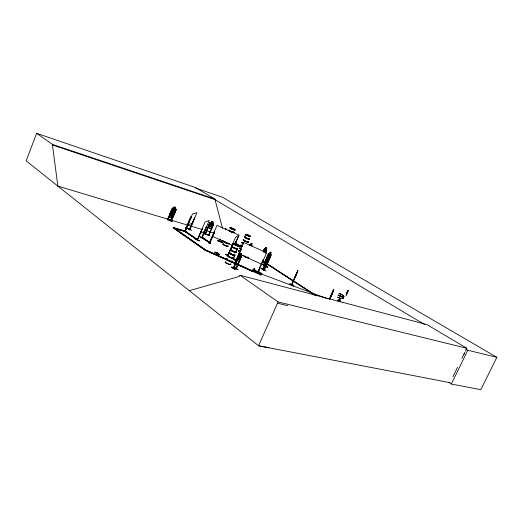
<?xml version="1.0" encoding="UTF-8"?>
<svg xmlns="http://www.w3.org/2000/svg" width="523" height="523" viewBox="0 0 523 523"><rect width="100%" height="100%" fill="white"/><g stroke="black" fill="none" stroke-linecap="round" stroke-linejoin="round"><path stroke-width="0.78" d="M189.646 229.636L190.359 229.231L190.483 229.551L189.535 229.845L196.968 212.619L192.477 213.972L185.253 231.467M208.716 235.494L209.285 235.265M258.473 271.417L259.009 270.561M258.65 271.515L259.147 270.881L258.643 271.522L258.506 271.182M339.133 293.586C339.329 293.285 346.507 296.58 343.35 297.175L338.172 295.109M332.85 291.834L333.798 289.52L332.863 291.337M333.622 289.84L333.517 290.128M329.529 299.391L333.086 290.814M332.863 291.468L329.725 298.659M238.115 258.153L238.07 259.428L238.946 259.585L239.926 258.486L241.567 253.609L240.913 255.159L241.567 255.283L241.593 255.812M267.881 257.506L267.926 256.178L269.018 253.694L269.633 253.518L270.241 252.132L271.091 252.661L269.561 257.218M332.661 292.841L329.68 299.463M173.747 210.272L173.76 210.024M246.921 235.324L246.176 234.997L246.653 235.075A2.726 0.346 23.4 0 0 250.609 236.573A2.726 0.346 23.4 0 0 247.17 234.716A2.726 0.346 23.4 0 0 246.588 235.121M330.536 296.541C330.065 298.979 332.223 293.207 330.458 297.142L333.158 290.781L332.87 291.219M265.043 252.367L265.102 251.197L266.279 250.027L265.056 250.785L264.958 249.17L264.769 250.975L263.625 252.066M211.292 224.459L212.789 223.968L211.357 225.086L211.488 226.969L210.985 225.243C209.684 227.06 208.389 225.635 210.828 224.844L210.651 223.033L211.272 224.465M342.572 302.412L342.434 302.64M269.018 257.264L267.135 261.402L267.168 259.781M220.902 242.58L223.413 242.862M169.223 216.895L169.347 215.443L172.302 208.226L172.917 207.932L175.937 209.076L176.199 209.703L173.237 216.901L172.257 218.026L169.217 216.882L172.244 217.967M169.831 214.273L169.7 215.711L172.734 216.849L173.714 215.724M170.733 213.168L170.858 211.71L170.779 213.136L173.76 214.26L174.702 213.155M189.156 221.549L189.306 220.072M213.338 223.72L210.396 222.425L209.834 222.693L208.389 226.093L208.2 227.525L211.207 228.839M208.396 226.086L208.252 227.498L211.194 228.786L212.181 227.767L211.187 228.786M264.527 266.181L267.848 267.194L264.631 266.285M263.507 262.18L262.343 261.899M245.575 256.956L248.785 258.107M234.056 244.346L234.559 244.633M234.533 267.514L238.142 269.809L234.52 267.495M269.057 258.107L269.221 257.499L263.86 270.13M230.905 228.59A2.72 0.346 23.2 0 0 234.945 230.055A2.72 0.346 23.2 0 0 231.571 228.224A2.72 0.346 23.2 0 0 230.905 228.59L231.329 228.584L230.911 228.27M339.891 293.782C340.591 293.952 345.951 296.672 343.095 297.018L341.048 296.463M347.965 290.991L347.605 291.291M266.73 258.454L267.044 256.97M267.436 261.86L266.789 263.056L266.004 262.154L268.489 256.656L268.175 257.061M268.724 257.8L268.443 257.401M269.168 257.479L268.43 256.636M342.591 302.281L342.362 302.667M266.057 271.006L261.866 269.365M187.822 228.688L191.778 230.427M199.904 236.69L203.924 238.481M347.586 292.05L348.298 290.134L346.965 292.553M348.063 290.958L347.285 292.788M222.569 228.446L214.861 199.008L195.72 187.62L36.649 133.332L26.15 160.836L57.883 186.129M269.031 347.821L258.578 345.775L57.857 186.11L52.372 144.361L36.649 133.332M295.573 275.935L297.116 272.516M331.654 294.004L331.118 295.528L331.634 294.508M167.255 218.823L167.942 219.791M167.87 219.948L172.283 209.108L171.93 208.978L167.537 219.542C168.288 217.208 176.669 224.4 167.563 219.529M169.406 215.463L170.838 212.005M167.863 219.634L168.118 219.32M173.799 208.265L174.336 206.951L175.636 207.454L175.035 208.782L175.506 209.462L174.499 211.887L173.42 212.678L172.211 212.22L171.995 210.939L173.002 208.514L173.826 208.324L174.362 207.01L175.578 207.481M171.524 215.568L171.492 215.744M175.466 210.338L171.093 220.876L175.466 210.338L175.793 210.442M176.14 209.697L171.413 221L171.564 220.608M171.335 220.575L172.054 221.569L171.224 220.327M171.603 220.621L171.191 220.438L171.943 221.294M205.395 250.157L174.231 228.381L174.375 228.035L205.552 249.798L205.395 250.157L204.683 249.955L173.113 227.878L173.257 227.531L185.031 230.996L197.485 239.58L184.782 231.094L184.645 231.434L197.341 239.926L202.218 228.832L197.295 239.913L197.655 239.645M195.72 187.62L195.537 188.058L222.536 197.263L496.85 357.314L480.84 389.668L451.323 384.026L448.59 382.248M183.135 230.323L187.097 232.297M186.325 227.714L185.534 228.048L186.41 227.492L185.94 227.91L189.784 229.682M186.018 227.95L190.764 216.581L191.379 216.3M197.341 239.926L184.894 231.336L185.031 230.996M186.358 228.067L190.797 217.509L190.437 217.352M190.797 217.509L184.992 231.421L189.777 220.575M190.424 219.333L191.444 216.901M189.483 229.479L193.955 218.902L194.314 219.059M189.849 229.636L194.667 218.287L194.399 217.627M195.249 239.044L199.44 240.874L195.314 238.965M196.655 239.73L196.798 239.384M197.465 239.979L205.003 222.092L209.233 220.471L201.911 237.854M201.741 237.782L201.97 237.488M202.1 237.867L202.904 237.723L210.586 242.947L210.442 243.287L202.1 237.867L210.442 243.287M202.761 238.063L202.904 237.723M204.526 233.846L205.349 233.559M209.801 223.569L209.455 223.419L209.821 223.556L205.362 233.925C203.963 232.794 209.298 236.821 209.082 235.089M209.821 223.556L205.395 233.905M208.664 234.932C209.808 235.226 207.742 234.696 208.814 235.448L213.639 224.334L212.547 223.321L213.09 222.04L211.815 221.477L211.292 222.824L210.475 222.968L209.462 225.354L209.664 226.655L210.861 227.178L211.926 226.439L212.939 224.053L212.482 223.347L213.031 222.066M208.546 235.324L212.933 224.929L213.286 225.08L212.933 224.929M204.683 249.955L204.833 249.595L173.257 227.531M226.786 259.898L205.304 250.262L205.441 249.935L227.054 259.473M209.645 242.613L208.867 243.064L209.743 242.574M235.102 243.908L238.9 235.115L216.999 225.367L209.462 242.966L214.169 232.035M209.775 243.09L209.919 242.75L202.244 237.534M214.142 232.049L214.541 232.199L209.932 243.143L209.481 242.94M209.906 243.156L210.102 242.744L209.631 242.567M217.731 240.796L220.183 241.338L217.823 240.645M220.275 239.044C219.83 240.94 218.268 242.424 219.673 239.639M218.947 241.116C217.627 239.331 226.858 245.581 219.464 241.031M214.685 251.923C215.241 252.393 215.581 252.701 216.784 252.596M219.176 241.247L220.19 239.024M219.333 240.868L219.229 241.266M216.359 252.602C219.961 253.779 214.123 252.916 215.953 252.485M215.613 252.871L216.267 252.616L217.607 253.165M214.58 252.158L216.045 252.472M216.293 253.034C216.862 253.505 217.182 253.818 218.405 253.707M215.947 252.714L216.587 252.459M223.06 240.573L221.955 242.783L222.687 240.403M217.973 253.72C221.589 254.891 215.738 254.034 217.568 253.603M222.157 242.417L221.693 242.633L222.452 241.168M217.509 253.4L217.418 253.034M217.235 253.988L217.882 253.733L219.229 254.283M221.955 242.783L222.975 240.56M216.195 253.269L217.66 253.59M217.561 253.825L218.202 253.57M219.124 254.518L219.039 254.145M225.779 254.446L228.695 255.466M227.786 255.322L235.618 237.226L239.011 235.128L235.18 243.947M232.813 244.156L227.969 255.42L232.872 244.117M297.339 271.81L295.711 275.667M297.084 272.418L297.241 272.052M347.429 292.579L346.161 295.371L347.01 293.553M235.017 244.712L236.285 241.861L235.657 241.619M234.677 255.557L233.611 258.029L234.749 255.401M244.633 236.71L245.647 234.369M235.755 260.382L235.082 260.964L235.389 260.84M235.631 260.8L243.613 242.45L266.645 252.714L258.552 271.084L258.846 270.679M236.036 260.271C236.233 262.383 234.539 258.95 232.742 258.722M236.128 260.997L235.938 260.454M238.763 256.244L233.408 268.345L238.625 256.27M233.572 267.894L233.703 268.384L239.318 255.374L239.998 254.969L240.632 253.426L241.606 253.629M239.416 254.871L240.037 254.995L240.685 253.505L241.554 253.675M231.375 267.233L235.108 269.338L231.611 267.031M241.299 256.728L235.814 268.685L241.299 256.728L236.233 268.822L233.245 268.247L239.423 254.819L237.096 259.258L236.821 260.814L232.925 258.114M235.938 268.757L236.219 268.351M236.01 268.776L241.672 255.825L241.561 255.217L239.371 254.851M250.059 244.221L251.968 245.424L252.086 246.045L251.432 245.045L252.047 243.725L251.386 245.071L251.602 245.771M247.052 257.63L246.948 257.055L247.17 257.656M246.967 257.584L246.987 257.087M247.157 257.198L246.895 257.479M465.392 351.188L466.817 348.259L426.997 324.606L239.972 275.222L239.449 276.419L189.084 290.723M254.028 268.652L251.975 271.032L254.028 268.652L254.864 269.031L254.708 269.384L252.72 271.535L231.231 261.892M252.72 271.535L254.864 269.031M252.132 270.666L252.988 271.051L252.818 271.424L231.356 261.794M253.485 271.705L254.538 270.214L261.925 273.529L261.637 274.189L260.931 275.046L253.485 271.705L254.538 270.214M263.128 251.602L264.782 248.497L266.73 249.713L265.56 253.145M263.18 251.733L264.318 248.804M263.298 251.844L264.331 249.765L263.409 251.877M263.69 251.517L265.946 247.556L266.769 248.072L266.194 249.379M264.095 251.779L265.148 249.334L265.926 249.824L264.86 252.263M265.383 248.922L265.952 247.621L266.684 248.085L265.272 252.517M265.599 252.406L266.325 251.027L265.71 252.432M265.534 253.125L266.75 250.347M265.932 252.576L266.553 251.164L266.214 250.994M258.46 270.502L258.179 270.914L263.206 259.5L263.599 259.676M262.016 264.298L265.246 265.213L262.036 264.305M263.527 264.998L268.606 253.407C269.391 252.583 271.221 253.975 271.149 255.002L266.044 266.638L263.487 264.978M263.684 265.109L268.58 254.381L263.886 265.187L263.84 264.645M263.357 268.724L262.886 268.959L263.965 270.097L269.07 258.094M262.984 269.057L268.175 257.028L267.802 256.806L269.038 255.629L269.175 253.773L269.338 255.433L270.594 254.668L269.384 255.858L269.116 257.747M263.017 269.077L268.645 256.943M263.115 269.044L267.044 260.232M266.227 262.428L269.306 255.531L269.62 255.891L266.527 262.775M268.704 256.904L269.306 255.531L269.587 255.924M260.931 275.046L261.925 273.529M268.985 257.296L270.228 254.459L269.423 253.943L268.351 256.447L269.136 256.943M268.802 258.905L264.023 270.188L263.095 269.038M265.776 266.482L270.639 255.688L265.776 266.482L266.155 266.665L270.875 255.832L270.528 255.655M265.795 266.488C266.632 265.965 265.671 266.115 266.305 266.259M289.722 283.499L294.031 285.408M295.724 275.425L295.371 276.242M295.05 276.948L294.58 277.981L294.894 277.465M295.573 275.778L294.828 277.491L295.521 276.059M239.972 275.222L278.066 301.908L258.578 345.775L450.048 382.666M289.363 284.185L293.697 286.107M291.867 284.251L291.409 285.14L297.888 270.6L291.939 284.558M291.906 284.61L292.141 284.152L291.612 285.231L296.816 273.163M295.92 275.026L295.534 275.876M296.887 272.928L297.149 272.352M296.887 272.803L297.214 272.221M329.568 298.659L332.929 291.213M333.798 289.52L333.086 291.35M346.592 293.344L347.455 291.461M228.603 255.682L225.746 254.466L228.616 255.649M225.871 254.23L228.688 255.492M199.459 240.815L195.295 238.998M452.898 376.808L457.54 367.296M461.822 358.51L464.679 352.652M463.979 354.365L464.685 352.914M451.323 384.026L467.804 350.253L496.85 357.314M332.85 291.965L332.327 292.919C334.844 287.179 329.49 298.783 332.04 293.56L331.386 295.194L332.903 291.971M182.991 230.558L187.084 232.356L183.128 230.329M294.58 277.981L294.841 277.445M297.685 271.038L297.933 270.62M264.984 269.685L260.872 268.122L265.056 269.698M238.985 261.134L239.887 259.754M239.952 259.794L238.985 261.193L236.782 260.794L232.898 258.362M269.554 258.558L268.672 259.715L269.541 258.578M258.826 270.705L258.349 270.489M265.011 265.331L261.938 264.527M173.734 210.154L175.329 209.383L173.884 210.566L174.107 212.423L173.512 210.743L171.864 211.58L173.355 210.351L173.159 208.559L173.754 210.128M174.747 213.181L173.773 214.312L170.72 213.155M173.662 215.692L172.734 216.849M192.196 222.89L193.196 221.791M217.797 240.652L220.039 241.227M268.103 257.002L269.09 256.035M205.134 233.461L205.611 233.578L204.5 233.866L205.166 233.441M205.415 233.336L205.068 233.794M209.841 242.665L209.089 243.169M337.583 300.627L338.113 300.15L340.153 300.483L340.205 301.045M236.272 260.552L235.984 260.925L236.664 261.114L233.421 258.911M235.304 261.016L236.05 260.271M235.324 261.069L235.958 260.513M240.626 249.393L241.018 249.563L236.089 260.97M343.428 298.228L342.97 298.64L340.355 298.221M343.376 298.208L342.82 298.607L343.434 298.267M173.446 214.41L172.374 215.208L171.165 214.757L170.949 213.476M230.767 248.517L231.937 247.706M208.585 235.017L205.591 233.676M338.021 300.699L339.407 298.692L340.277 298.836L339.571 300.385L339.767 300.973M204.715 233.964L205.31 233.506M205.304 250.262L226.917 259.8M209.069 243.11L209.795 242.679M189.535 229.845L190.313 229.407M189.568 229.185L186.521 227.819M203.833 238.704L199.858 236.86M171.276 210.789L171.884 210.481L174.885 211.606L175.159 212.24M171.407 211.71C169.681 211.933 174.179 211.723 174.421 212.789L174.682 213.423M201.636 237.795L206.304 226.989L201.826 237.88M172.342 208.259L172.917 207.977M339.074 295.704L338.44 295.201M200.296 233.232L204.65 231.29M187.907 224.877L192.516 223.216M339.486 295.658L341.682 296.816L338.093 295.116L341.035 296.548M250.027 244.771L250.628 244.587L251.23 243.208L252.047 243.725M172.767 210.815L171.956 211.05L170.478 214.665L170.701 215.947L171.904 216.398L172.982 215.6L174.453 211.992L173.989 211.318M171.485 212.24L172.315 212.05M233.833 244.215L234.559 244.574M233.781 244.267L234.173 244.293M249.916 236.219L249.497 236.03L249.857 236.108M234.193 229.46L234.363 229.505M230.565 228.329L231.277 228.473M230.911 228.342L231.179 228.629M217.032 253.851L217.47 253.838M215.417 252.733L215.855 252.727M242.999 255.505L244.98 256.113M235.814 268.685L236.259 268.822M339.054 297.822L337.773 297.182M339.577 295.652L338.427 295.207M237.965 245.601L237.573 245.398L238.017 245.405M338.459 300.764L339.335 300.908M249.51 236.05L249.916 236.167M236.023 268.24L236.318 268.306M236.069 268.449L233.833 268.077M241.423 256.8L241.038 256.675M205.042 233.755L209.801 222.654L211.272 222.759M221.896 242.378L219.379 241.018M225.524 228.682L226.551 229.237M258.231 270.901L258.643 271.117M278.066 301.908L466.817 348.259M277.504 303.17L287.833 305.72M263.755 269.999L263.978 269.685M263.069 268.541L263.886 269.711M246.745 235.206L246.516 235.01M204.833 249.595L205.552 249.798M263.821 264.631L263.86 264.651M265.88 266.174L263.893 264.873M262.304 261.624L263.605 262.291M248.19 257.728L245.516 257.133L248.222 257.976M262.206 261.846L263.514 262.2M209.919 242.75L210.586 242.947M173.113 227.878L184.894 231.336M264.102 249.621L264.331 249.765M249.386 245.32L249.497 245.431M271.058 252.655L270.208 252.119M57.857 186.11L202.055 229.466M204.395 230.172L214.554 233.225M250.622 244.522L250.066 244.176L249.641 244.489M339.074 293.462L339.943 293.704M338.826 297.737L340.388 298.254M234.389 244.391L234.311 244.359A3.073 0.445 23.3 0 1 235.017 243.783A3.073 0.445 23.3 0 1 238.841 245.915A3.073 0.445 23.3 0 1 234.291 244.3L234.566 244.496L233.859 244.339M52.163 144.897L214.665 199.459M52.372 144.361L214.861 199.008M231.173 228.453L230.787 228.283M167.746 219.144L168.073 219.274M261.461 274.052L328.058 298.96M171.596 213.717L172.806 214.169M168.092 219.431L171.158 220.582M172.825 210.691L174.12 211.181M172.845 210.743L174.061 211.207M172.603 211.292L173.806 211.75M172.132 212.482L173.342 212.939M172.642 211.181L173.852 211.638M266.017 262.16L266.521 260.683M216.254 252.844L217.32 253.269M217.869 253.956L218.934 254.387M186.508 227.714L186.11 227.538M189.96 229.237L189.62 229.081M246.588 234.964L246.921 235.278M230.754 228.427L230.911 228.505A2.726 0.346 23.2 0 0 235.017 229.911A2.726 0.346 23.2 0 0 231.637 228.067A2.726 0.346 23.2 0 0 230.97 228.433L231.035 228.407M211.808 221.484L213.083 222.04M297.332 271.862L297.188 272.32M212.345 236.324L232.728 245.431M238.671 253.89L261.637 264.167M254.276 270.398L261.696 273.725M253.773 271.038L261.225 274.379M232.238 261.801L252.962 271.097M205.441 249.935L226.93 259.571M232.114 261.899L252.857 271.208M337.544 297.149L339.074 297.842M219.477 240.9L219.346 240.868M231.401 267.207L235.108 269.338M212.619 198.237L424.794 324.626M465.725 349.011L467.804 350.253M268.58 254.381L268.24 254.204L263.625 265.017L266.115 266.645M250.439 245.026L251.197 245.516M235.298 243.051L240.77 246.608M263.344 261.284L314.643 294.632M234.964 242.947L241.123 246.954M263.004 261.186L316.35 295.881M235.304 243.437L240.09 246.555M264.703 262.572L272.901 267.907M274.274 268.796L305.033 288.82M306.4 289.709L314.604 295.05M341.617 296.822L343.402 298.28M269.201 255.858L268.999 256.316M267.325 259.964L267.613 260.304M171.113 220.516L171.832 221.491M173.518 212.501L173.989 213.181M175.891 209.102L176.153 209.71M194.353 217.666L194.608 218.294M270.986 254.368L271.077 254.995M230.97 228.433A2.726 0.346 23.2 0 0 235.023 229.904A2.726 0.346 23.2 0 0 231.63 228.08A2.726 0.346 23.2 0 0 230.963 228.446M233.448 232.114A2.759 0.36 23.2 0 1 233.055 232.48A2.759 0.36 23.2 0 1 229.623 231.022A2.759 0.36 23.2 0 1 229.427 230.408M233.657 232.493A2.72 0.36 23.2 0 1 231.578 232.147M230.924 231.872A2.72 0.36 23.2 0 1 230.297 231.578M229.734 231.29A2.72 0.36 23.2 0 1 229.29 231.022M228.976 230.806A2.72 0.36 23.2 0 1 229.381 230.591M233.513 231.964A2.759 0.36 23.2 0 1 233.121 232.33A2.759 0.36 23.2 0 1 229.689 230.872A2.759 0.36 23.2 0 1 229.492 230.257M233.866 232.003A2.72 0.36 23.2 0 1 231.46 231.519A2.72 0.36 23.2 0 1 229.244 230.042M227.865 245.98A2.707 0.405 23.2 0 1 226.799 246.065A2.707 0.405 23.2 0 1 223.635 244.653A2.707 0.405 23.2 0 1 223.615 244.078M227.845 246.045A2.72 0.405 23.2 0 1 226.773 246.137A2.72 0.405 23.2 0 1 223.596 244.712A2.72 0.405 23.2 0 1 223.576 244.136M227.806 246.143A2.72 0.405 23.2 0 1 226.734 246.235A2.72 0.405 23.2 0 1 223.556 244.816A2.72 0.405 23.2 0 1 223.537 244.241M228.845 243.711A2.713 0.399 23.2 0 1 226.747 243.417A2.713 0.399 23.2 0 1 224.04 241.783M228.95 243.555A2.752 0.405 23.2 0 1 226.819 243.254A2.752 0.405 23.2 0 1 224.079 241.6M229.015 243.404A2.752 0.405 23.2 0 1 227.211 243.234A2.752 0.405 23.2 0 1 224.119 241.554M229.185 243.496A2.713 0.399 23.2 0 1 226.629 242.79A2.713 0.399 23.2 0 1 224.223 241.397M243.672 243.457A2.7 0.373 23.4 0 1 242.698 242.424M249.314 238.978A2.759 0.36 23.4 0 1 248.32 239.037A2.759 0.36 23.4 0 1 245.084 237.599A2.759 0.36 23.4 0 1 244.973 237.043M248.164 241.561A2.72 0.366 23.4 0 1 247.17 241.633A2.72 0.366 23.4 0 1 243.986 240.214A2.72 0.366 23.4 0 1 243.881 239.652M248.118 241.744A2.759 0.373 23.4 0 1 247.118 241.816A2.759 0.373 23.4 0 1 243.888 240.377A2.759 0.373 23.4 0 1 243.783 239.809M249.053 238.599A2.759 0.36 23.4 0 1 248.732 238.998A2.759 0.36 23.4 0 1 245.307 237.54A2.759 0.36 23.4 0 1 245.039 236.893M249.098 238.423A2.72 0.353 23.4 0 1 248.785 238.808A2.72 0.353 23.4 0 1 245.405 237.377A2.72 0.353 23.4 0 1 245.137 236.742M247.627 241.822A2.72 0.366 23.4 0 1 247.464 242.267A2.72 0.366 23.4 0 1 244.274 240.979A2.72 0.366 23.4 0 1 243.339 240.09M248.052 241.888A2.759 0.373 23.4 0 1 245.686 241.449A2.759 0.373 23.4 0 1 243.378 239.907M242.286 242.554A2.707 0.373 23.4 0 0 243.594 243.646A2.72 0.379 23.4 0 1 242.607 242.607M249.21 239.135A2.72 0.36 23.4 0 1 247.202 238.821A2.72 0.36 23.4 0 1 244.418 237.2M243.64 243.528A2.72 0.379 23.4 0 1 242.319 242.43M239.083 250.752A2.72 0.405 23.4 0 0 240.044 251.838A2.72 0.405 23.4 0 1 239.083 250.759M243.489 243.895A2.7 0.373 23.4 0 1 242.515 242.855M240.005 251.942A2.7 0.405 23.4 0 1 239.05 250.857M243.541 243.744A2.72 0.379 23.4 0 1 242.561 242.698M242.378 246.411A2.752 0.392 23.4 0 1 241.391 245.339M241.273 249.007A2.707 0.392 23.4 0 1 240.305 247.941M242.319 246.581A2.707 0.386 23.4 0 1 241.351 245.522M241.181 249.177A2.752 0.405 23.4 0 1 240.201 248.092M242.443 246.261A2.752 0.392 23.4 0 1 241.456 245.189M242.535 246.091A2.707 0.386 23.4 0 1 241.227 244.993M241.064 249.497A2.707 0.399 23.4 0 1 239.763 248.386M241.116 249.327A2.752 0.405 23.4 0 1 239.802 248.196M235.598 251.74A3.112 0.477 23.3 0 1 235.167 252.256A3.112 0.477 23.3 0 1 231.297 250.615A3.112 0.477 23.3 0 1 231.068 249.824M235.487 251.923A3.066 0.471 23.3 0 1 235.062 252.426A3.066 0.471 23.3 0 1 231.244 250.811A3.066 0.471 23.3 0 1 231.016 250.027M234.729 254.74A3.06 0.477 23.3 0 1 233.552 254.884A3.06 0.477 23.3 0 1 229.976 253.282A3.06 0.477 23.3 0 1 229.924 252.589M234.709 254.819A3.073 0.477 23.3 0 1 233.526 254.956A3.073 0.477 23.3 0 1 229.937 253.348A3.073 0.477 23.3 0 1 229.885 252.655M234.657 254.93A3.073 0.484 23.3 0 1 233.48 255.074A3.073 0.484 23.3 0 1 229.885 253.465A3.073 0.484 23.3 0 1 229.819 252.799M229.832 252.772A3.073 0.484 23.3 0 0 229.885 253.465A3.073 0.484 23.3 0 0 233.467 255.1A3.073 0.484 23.3 0 0 234.644 254.963M237.011 248.464A3.112 0.464 23.3 0 1 236.592 248.961A3.112 0.464 23.3 0 1 232.715 247.32A3.112 0.464 23.3 0 1 232.48 246.542M237.082 248.294A3.112 0.458 23.3 0 1 236.664 248.791A3.112 0.458 23.3 0 1 232.794 247.15A3.112 0.458 23.3 0 1 232.552 246.372M237.135 248.092A3.073 0.451 23.3 0 1 236.723 248.582A3.073 0.451 23.3 0 1 232.898 246.961A3.073 0.451 23.3 0 1 232.663 246.196M237.252 248.902A3.066 0.458 23.3 0 1 234.552 248.451A3.066 0.458 23.3 0 1 232.042 246.699M236.03 251.838A3.112 0.471 23.3 0 1 233.291 251.393A3.112 0.471 23.3 0 1 230.748 249.602M236.076 251.635A3.066 0.464 23.3 0 1 233.376 251.19A3.066 0.464 23.3 0 1 230.865 249.432M231.937 261.33A3.105 0.51 23.3 0 1 230.728 261.507A3.105 0.51 23.3 0 1 227.1 259.879A3.105 0.51 23.3 0 1 227.06 259.147M234.52 255.224A3.06 0.477 23.3 0 1 231.813 254.806A3.06 0.477 23.3 0 1 229.329 253.027M230.342 263.86A3.066 0.516 23.3 0 1 230.074 264.468A3.066 0.516 23.3 0 1 226.459 263.03A3.066 0.516 23.3 0 1 225.485 261.931M230.29 263.971A3.066 0.516 23.3 0 1 229.845 264.54A3.066 0.516 23.3 0 1 226.028 262.925A3.066 0.516 23.3 0 1 225.825 262.082M234.605 255.054A3.073 0.484 23.3 0 1 231.892 254.636A3.073 0.484 23.3 0 1 229.394 252.851M233.343 258.061A3.105 0.497 23.3 0 1 232.147 258.225A3.105 0.497 23.3 0 1 228.512 256.597A3.105 0.497 23.3 0 1 228.466 255.878M232.055 260.964A3.06 0.503 23.3 0 1 230.865 261.134A3.06 0.503 23.3 0 1 227.283 259.526A3.06 0.503 23.3 0 1 227.244 258.807M232.872 257.97A3.066 0.49 23.3 0 1 232.441 258.512A3.066 0.49 23.3 0 1 228.629 256.898A3.066 0.49 23.3 0 1 228.414 256.087M232.009 261.167A3.105 0.51 23.3 0 1 230.8 261.337A3.105 0.51 23.3 0 1 227.172 259.709A3.105 0.51 23.3 0 1 227.132 258.977M233.461 257.695A3.066 0.49 23.3 0 1 230.748 257.283A3.066 0.49 23.3 0 1 228.263 255.492M231.99 261.722A3.06 0.503 23.3 0 1 228.728 260.964A3.06 0.503 23.3 0 1 226.616 259.31M233.591 258.107A3.105 0.497 23.3 0 1 230.297 257.323A3.105 0.497 23.3 0 1 228.146 255.662M239.292 259.081L239.626 259.133L239.743 257.309L241.025 255.688L239.704 256.937L239.462 255.479L239.351 257.244L237.965 258.892L239.397 257.597L239.292 259.081M172.106 211.168L172.335 212.913L170.844 214.142L172.492 213.306L173.08 214.979L172.865 213.123L174.303 211.939L172.708 212.717L172.139 211.129M346.599 293.142L346.2 294.161L346.599 293.142M264.599 265.991L267.75 267.103L264.586 265.978M173.649 208.755L171.126 214.907L172.335 215.358L174.859 209.213L173.649 208.755M172.976 211.05L172.799 211.482L173.577 211.776L173.754 211.344L172.976 211.05M173.446 209.86L173.27 210.292L174.041 210.586L174.224 210.154L173.446 209.86M174.492 207.324L174.316 207.755L175.094 208.049L175.27 207.618L174.492 207.324M173.682 227.832L173.538 228.172L185.325 231.63L185.462 231.29L173.682 227.832M211.109 223.249L210.102 225.635L211.292 226.158L212.305 223.772L211.109 223.249M211.959 221.85L211.776 222.275L212.541 222.615L212.724 222.183L211.959 221.85M225.616 229.048L225.433 229.479L226.054 229.813L226.237 229.381L225.616 229.048M227.714 254.838L227.557 255.191L228.237 255.381L228.388 255.034L227.714 254.838M236.821 250.595L236.226 251.962L236.827 250.595M239.782 255.466L238.586 258.238L239.462 258.401L240.658 255.629L239.776 255.466M240.691 253.76L240.475 254.256L241.038 254.368L241.253 253.871L240.691 253.76M251.243 243.568L251.053 244.012L251.543 244.319L251.733 243.875L251.243 243.568M265.959 247.909L265.769 248.347L266.266 248.654L266.455 248.222L265.959 247.909M270.26 252.491L270.064 252.936L270.574 253.256L270.77 252.812L270.26 252.491M339.434 298.973L339.198 299.489L339.78 299.587L340.015 299.071L339.434 298.973M338.087 300.83L337.701 300.712L338.087 300.83M340.447 301.209L340.068 301.091L340.447 301.209M174.597 209.998L173.296 209.501L174.597 209.998M231.055 228.329L230.983 228.296A2.726 0.346 23.2 0 1 231.669 227.982A2.726 0.346 23.2 0 1 235.062 229.819A2.726 0.346 23.2 0 1 231.003 228.348M246.634 235.023A2.726 0.346 23.4 0 0 250.648 236.474A2.726 0.346 23.4 0 0 247.209 234.618A2.726 0.346 23.4 0 0 246.634 235.023M246.536 235.265A2.713 0.346 23.4 0 0 250.53 236.71A2.713 0.346 23.4 0 0 247.111 234.86A2.713 0.346 23.4 0 0 246.536 235.265M234.167 244.587A3.066 0.445 23.3 0 0 238.717 246.196A3.066 0.445 23.3 0 0 234.892 244.071A3.066 0.445 23.3 0 0 234.167 244.587M234.239 244.411A3.079 0.445 23.3 0 0 238.802 246.026A3.079 0.445 23.3 0 0 234.964 243.895A3.079 0.445 23.3 0 0 234.239 244.411M234.278 244.313A3.079 0.445 23.3 0 0 238.841 245.928A3.079 0.445 23.3 0 0 235.01 243.796A3.079 0.445 23.3 0 0 234.278 244.313"/></g></svg>
